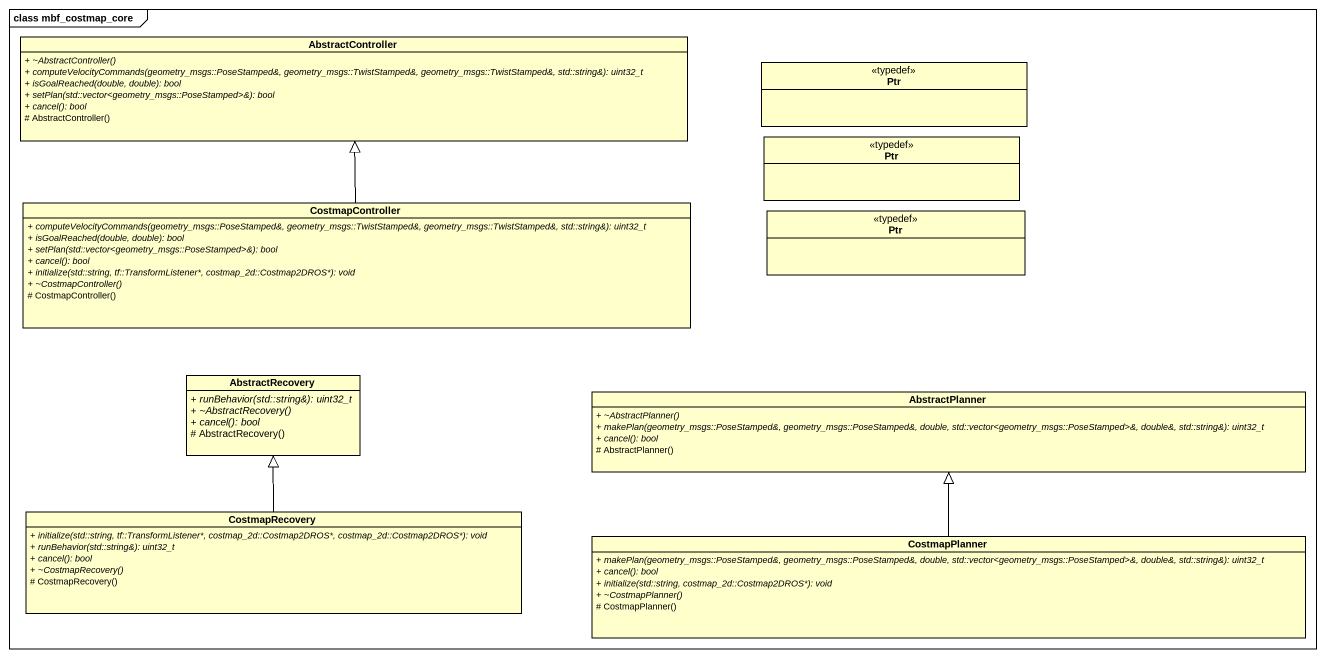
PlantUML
@startuml
mainframe class mbf_costmap_core
hide circle
hide empty members
skinparam classAttributeIconSize 0
class AbstractController {
  {abstract} + ~AbstractController()
  {abstract} + computeVelocityCommands(geometry_msgs::PoseStamped&, geometry_msgs::TwistStamped&, geometry_msgs::TwistStamped&, std::string&): uint32_t
  {abstract} + isGoalReached(double, double): bool
  {abstract} + setPlan(std::vector<geometry_msgs::PoseStamped>&): bool
  {abstract} + cancel(): bool
  # AbstractController()
}
class Ptr <<typedef>>
class "Ptr" as Ptr_2 <<typedef>>
class CostmapController {
  {abstract} + computeVelocityCommands(geometry_msgs::PoseStamped&, geometry_msgs::TwistStamped&, geometry_msgs::TwistStamped&, std::string&): uint32_t
  {abstract} + isGoalReached(double, double): bool
  {abstract} + setPlan(std::vector<geometry_msgs::PoseStamped>&): bool
  {abstract} + cancel(): bool
  {abstract} + initialize(std::string, tf::TransformListener*, costmap_2d::Costmap2DROS*): void
  {abstract} + ~CostmapController()
  # CostmapController()
}
class "Ptr" as Ptr_3 <<typedef>>
class AbstractRecovery {
  {abstract} + runBehavior(std::string&): uint32_t
  {abstract} + ~AbstractRecovery()
  {abstract} + cancel(): bool
  # AbstractRecovery()
}
class AbstractPlanner {
  {abstract} + ~AbstractPlanner()
  {abstract} + makePlan(geometry_msgs::PoseStamped&, geometry_msgs::PoseStamped&, double, std::vector<geometry_msgs::PoseStamped>&, double&, std::string&): uint32_t
  {abstract} + cancel(): bool
  # AbstractPlanner()
}
class CostmapRecovery {
  {abstract} + initialize(std::string, tf::TransformListener*, costmap_2d::Costmap2DROS*, costmap_2d::Costmap2DROS*): void
  {abstract} + runBehavior(std::string&): uint32_t
  {abstract} + cancel(): bool
  {abstract} + ~CostmapRecovery()
  # CostmapRecovery()
}
class CostmapPlanner {
  {abstract} + makePlan(geometry_msgs::PoseStamped&, geometry_msgs::PoseStamped&, double, std::vector<geometry_msgs::PoseStamped>&, double&, std::string&): uint32_t
  {abstract} + cancel(): bool
  {abstract} + initialize(std::string, costmap_2d::Costmap2DROS*): void
  {abstract} + ~CostmapPlanner()
  # CostmapPlanner()
}
CostmapController -up-|> AbstractController
CostmapRecovery -up-|> AbstractRecovery
CostmapPlanner -up-|> AbstractPlanner
@enduml
